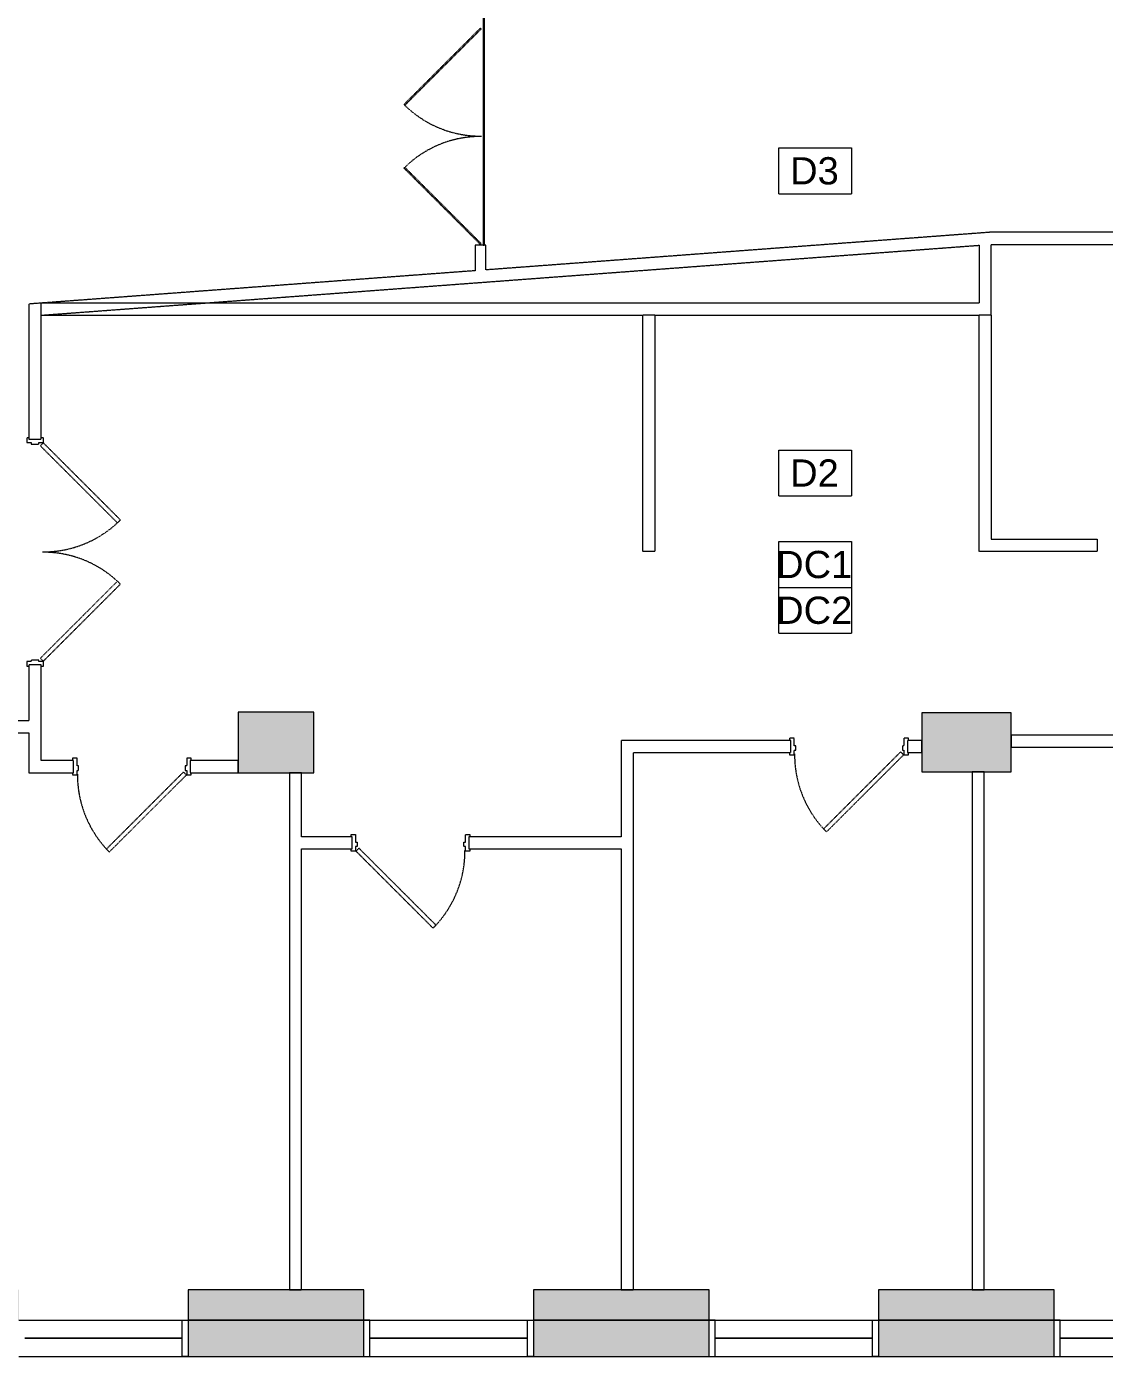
# Model space of a CAD drawing. Header units: inches. Extents: x 624 to 3032, y -334 to 1354.
# Drawn here: x 1784.9 to 2140.9, y 72 to 511.3 of the extents above; entities that cross this region are included whole.
import ezdxf

# ---------------------------------------------------------------- set-up
doc = ezdxf.new("R2010")
doc.units = ezdxf.units.IN
doc.header["$MEASUREMENT"] = 0
doc.linetypes.add('Demolished', pattern=[0.1875, 0.125, -0.0625])
for name, color, linetype, lineweight in [('1600 K ST 6th Floor-Clean-REVISED_dwg', 8, 'Continuous', 9), ('A-ANNO-KEYN', 231, 'Continuous', 9), ('A-COLS', 52, 'Continuous', 13), ('A-DOOR', 31, 'Continuous', 13), ('A-GLAZ-CURT', 52, 'Demolished', 9), ('A-Glaz-Exst', 7, 'Continuous', 9), ('A-WALL', 113, 'Continuous', 13), ('A-WALL-PATT', 111, 'Continuous', 13), ('I-WALL', 2, 'Continuous', 13)]:
    doc.layers.add(name, color=color, linetype=linetype, lineweight=lineweight)
doc.styles.add('Arial', font='arial.ttf', dxfattribs={"height": 9})

# ---------------------------------------------------------------- blocks, each defined once
blk = doc.blocks.new('Door - Double - Solid-7227021-Level XX  DEMOLITION')
at = {"layer": 'A-DOOR', "color": 10, "linetype": 'Demolished', "lineweight": 20}
for p, q in [((-38.06, 2.84), (-12.61, 28.29)), ((-11.64, 27.32), (-37.09, 1.87)), ((-12.61, 28.29), (-11.64, 27.32)), ((8.6, 28.29), (7.63, 27.32)), ((7.63, 27.32), (33.08, 1.87)), ((34.05, 2.84), (8.6, 28.29)), ((-39.69, 2.84), (-39.69, 2.09)), ((-38.19, 2.84), (-39.69, 2.84)), ((-38.19, 1.34), (-38.19, 2.84)), ((-37.69, 1.34), (-38.19, 1.34)), ((-37.09, 1.87), (-38.06, 2.84)), ((-37.69, -1.16), (-37.69, 1.34)), ((33.08, 1.87), (34.05, 2.84)), ((34.18, 1.34), (33.68, 1.34)), ((33.68, 1.34), (33.68, -1.16)), ((35.68, 2.84), (34.18, 2.84)), ((34.18, 2.84), (34.18, 1.34)), ((35.68, 2.09), (35.68, 2.84)), ((-39.69, -1.91), (-39.69, -2.66)), ((-39.69, -2.66), (-38.19, -2.66)), ((-38.19, -2.66), (-38.19, -1.16)), ((-38.19, -1.16), (-37.69, -1.16)), ((33.68, -1.16), (34.18, -1.16)), ((34.18, -1.16), (34.18, -2.66)), ((34.18, -2.66), (35.68, -2.66)), ((35.68, -2.66), (35.68, -1.91))]:
    blk.add_line(p, q, dxfattribs=at)
at = {"layer": 'A-DOOR', "color": 7, "linetype": 'Demolished', "lineweight": 9}
for centre, start, end in [((-38.06, 2.84), 359.5, 45), ((34.05, 2.84), 135, 180.5)]:
    blk.add_arc(centre, 36, start, end, dxfattribs=at)
blk = doc.blocks.new('System Panel - Glazed-7229326-Level XX  DEMOLITION')
at = {"layer": 'A-GLAZ-CURT', "color": 10, "lineweight": 20}
for p, q in [((36, 0.375), (-36, 0.375)), ((-36, 0.375), (-36, -0.125)), ((36, -0.125), (36, 0.375)), ((-36, -0.125), (36, -0.125))]:
    blk.add_line(p, q, dxfattribs=at)
blk = doc.blocks.new('System Panel - Glazed-7227559-Level XX  DEMOLITION')
at = {"layer": 'A-GLAZ-CURT', "color": 10, "lineweight": 20}
for p, q in [((4.5, 0.375), (-4.5, 0.375)), ((-4.5, 0.375), (-4.5, -0.125)), ((4.5, -0.125), (4.5, 0.375)), ((-4.5, -0.125), (4.5, -0.125))]:
    blk.add_line(p, q, dxfattribs=at)
blk = doc.blocks.new('CW-Double Glass Door - Patch - Short Pull-7228927-Level XX  DEMOLITION')
at = {"layer": 'A-DOOR', "color": 10, "linetype": 'Demolished', "lineweight": 20}
for p, q in [((-35.75, 1.25), (-10.52, 26.48)), ((-10.52, 26.48), (-10.25, 26.22)), ((10.52, 26.48), (10.25, 26.22)), ((35.75, 1.25), (10.52, 26.48)), ((-10.25, 26.22), (-35.48, 0.98)), ((10.25, 26.22), (35.48, 0.98)), ((-35.48, 0.98), (-35.75, 1.25)), ((35.48, 0.98), (35.75, 1.25))]:
    blk.add_line(p, q, dxfattribs=at)
at = {"layer": 'A-DOOR', "color": 7, "linetype": 'Demolished', "lineweight": 9}
for centre, start, end in [((-35.75, 1.25), 359.5, 45), ((35.75, 1.25), 135, 180.5)]:
    blk.add_arc(centre, 35.69, start, end, dxfattribs=at)
blk = doc.blocks.new('existing columns - existing columns-7228682-Level XX  DEMOLITION')
at = {"layer": 'A-COLS', "lineweight": 9}
h = blk.add_hatch(color=7, dxfattribs=at)
h.paths.add_polyline_path([(359.5, 264.85), (384.5, 264.85), (384.5, 284.85), (359.5, 284.85), (359.5, 267.05)], flags=0)
h.paths.add_polyline_path([(605.9, 265.1), (614.75, 265.1), (614.75, 284.6), (585.25, 284.6), (585.25, 265.1), (601.9, 265.1)], flags=0)
h.paths.add_polyline_path([(1273.33, 265.1), (1296.58, 265.1), (1296.58, 284.6), (1273.33, 284.6)], flags=0)
h.paths.add_polyline_path([(162.62, 265.35), (162.62, 284.85), (125.37, 284.85), (125.37, 265.35)], flags=0)
h.paths.add_polyline_path([(835.9, 265.6), (841.58, 265.6), (841.58, 284.1), (816.33, 284.1), (816.33, 265.6), (831.9, 265.6)], flags=0)
h.paths.add_polyline_path([(1043.14, 265.6), (1070.77, 265.6), (1070.77, 284.1), (1043.14, 284.1)], flags=0)
h.paths.add_polyline_path([(1274.69, 517.56), (1297.94, 517.56), (1297.94, 540.06), (1274.69, 540.06)], flags=0)
h.paths.add_polyline_path([(1070.77, 518.87), (1070.77, 538.75), (1043.14, 538.75), (1043.14, 518.87)], flags=0)
h.paths.add_polyline_path([(841.58, 520.1), (841.58, 538.22), (838.08, 534.72), (838.08, 538.22), (816.33, 538.22), (816.33, 520.1), (838.08, 520.1)], flags=0)
h.paths.add_polyline_path([(604.17, 520.1), (615, 520.1), (615, 539.97), (585, 539.97), (585, 520.1)], flags=0)
h.paths.add_polyline_path([(365.37, 522.37), (396.25, 522.37), (396.25, 540.6), (365.37, 540.6), (365.37, 524.1)], flags=0)
h.paths.add_polyline_path([(369, 759.02), (395, 759.02), (395, 770.52), (369, 770.52)], flags=0)
at = {"layer": 'A-COLS', "color": 8, "lineweight": 20}
for p, q in [((384.5, 284.85), (359.5, 284.85)), ((359.5, 284.85), (359.5, 264.85)), ((384.5, 264.85), (384.5, 284.85)), ((614.75, 284.6), (585.25, 284.6)), ((585.25, 284.6), (585.25, 265.1)), ((614.75, 265.1), (614.75, 284.6)), ((359.5, 264.85), (384.5, 264.85)), ((585.25, 265.1), (614.75, 265.1))]:
    blk.add_line(p, q, dxfattribs=at)
blk = doc.blocks.new('perimeter columns - perimeter columns-7228800-Level XX  DEMOLITION')
at = {"layer": 'A-COLS', "lineweight": 9}
h = blk.add_hatch(color=7, dxfattribs=at)
h.paths.add_polyline_path([(12, 84), (59, 84), (59, 94), (12, 94)], flags=0)
h.paths.add_polyline_path([(173, 84), (173, 94), (115, 94), (115, 84)], flags=0)
h.paths.add_polyline_path([(229, 84), (287, 84), (287, 94), (229, 94)], flags=0)
h.paths.add_polyline_path([(457, 84), (515, 84), (515, 94), (457, 94)], flags=0)
h.paths.add_polyline_path([(343, 84), (401, 84), (401, 94), (343, 94)], flags=0)
h.paths.add_polyline_path([(819.95, 84), (838.95, 84), (838.95, 94), (819.95, 94)], flags=0)
h.paths.add_polyline_path([(685, 84), (743.95, 84), (743.95, 94), (685, 94)], flags=0)
h.paths.add_polyline_path([(605.9, 84), (629, 84), (629, 94), (571, 94), (571, 84), (601.9, 84)], flags=0)
h.paths.add_polyline_path([(1079.95, 84), (1079.95, 94), (1056.95, 94), (1056.95, 84)], flags=0)
h.paths.add_polyline_path([(1159.95, 84), (1184.95, 84), (1184.95, 94), (1159.95, 94)], flags=0)
h.paths.add_polyline_path([(931.95, 84), (953.95, 84), (953.95, 94), (931.95, 94)], flags=0)
h.paths.add_polyline_path([(1390.51, 84), (1421.51, 84), (1426.24, 85.3), (1422.09, 94), (1390.51, 94)], flags=0)
h.paths.add_polyline_path([(1287.95, 84), (1305.95, 84), (1305.95, 94), (1287.95, 94)], flags=0)
h.paths.add_polyline_path([(1523.01, 178.61), (1524.2, 182.34), (1524.2, 206.47), (1515.95, 206.47), (1515.95, 182.29), (1519.44, 180.47)], flags=0)
h.paths.add_polyline_path([(1524.2, 318.22), (1524.2, 348.22), (1515.95, 348.22), (1515.95, 318.22)], flags=0)
h.paths.add_polyline_path([(1524.2, 436.04), (1524.2, 456.04), (1515.95, 456.04), (1515.95, 436.04)], flags=0)
h.paths.add_polyline_path([(1524.2, 551.04), (1524.2, 569.54), (1515.95, 569.54), (1515.95, 551.04)], flags=0)
h.paths.add_polyline_path([(1515.95, 680.5), (1524.2, 680.5), (1524.2, 704.5), (1515.95, 704.5)], flags=0)
h.paths.add_polyline_path([(547.9, 696.5), (574.9, 696.5), (574.9, 704.5), (560.9, 704.5), (560.9, 769.75), (547.9, 769.75), (547.9, 710.5)], flags=0)
h.paths.add_polyline_path([(815.2, 696.5), (833.7, 696.5), (833.7, 704.5), (815.2, 704.5)], flags=0)
h.paths.add_polyline_path([(952.2, 696.5), (952.2, 704.5), (932.2, 704.5), (932.2, 696.5)], flags=0)
h.paths.add_polyline_path([(739.8, 696.5), (739.8, 704.5), (722.81, 704.5), (722.81, 696.5)], flags=0)
h.paths.add_polyline_path([(1301.45, 696.5), (1301.45, 704.5), (1270.45, 704.5), (1270.45, 696.5), (1297.94, 696.5)], flags=0)
h.paths.add_polyline_path([(1182.95, 696.5), (1182.95, 704.5), (1159.7, 704.5), (1159.7, 696.5)], flags=0)
h.paths.add_polyline_path([(1385.45, 696.5), (1410.45, 696.5), (1410.45, 704.5), (1385.45, 704.5)], flags=0)
h.paths.add_polyline_path([(1075.7, 696.5), (1075.7, 704.5), (1049.7, 704.5), (1049.7, 696.5)], flags=0)
at = {"layer": 'A-COLS', "color": 8, "lineweight": 20}
for p, q in [((343, 94), (343, 84)), ((401, 94), (343, 94)), ((401, 84), (401, 94)), ((457, 94), (457, 84)), ((515, 94), (457, 94)), ((515, 84), (515, 94)), ((571, 94), (571, 84)), ((629, 94), (571, 94)), ((629, 84), (629, 94)), ((343, 84), (401, 84)), ((457, 84), (515, 84)), ((571, 84), (629, 84))]:
    blk.add_line(p, q, dxfattribs=at)
blk = doc.blocks.new('Door - Single - Solid Door-7228990-Level XX  DEMOLITION')
at = {"layer": 'A-DOOR', "color": 10, "linetype": 'Demolished', "lineweight": 20}
for p, q in [((-14.01, 2.84), (11.45, 28.29)), ((12.42, 27.32), (-13.03, 1.87)), ((11.45, 28.29), (12.42, 27.32)), ((-15.63, 2.84), (-15.63, 2.09)), ((-14.13, 2.84), (-15.63, 2.84)), ((-14.13, 1.34), (-14.13, 2.84)), ((-13.63, 1.34), (-14.13, 1.34)), ((-13.03, 1.87), (-14.01, 2.84)), ((-13.63, -0.16), (-13.63, 1.34)), ((22.12, 1.34), (21.62, 1.34)), ((21.62, 1.34), (21.62, -0.16)), ((23.62, 2.84), (22.12, 2.84)), ((22.12, 2.84), (22.12, 1.34)), ((23.62, 2.09), (23.62, 2.84)), ((-15.63, -1.91), (-15.63, -2.66)), ((-15.63, -2.66), (-14.13, -2.66)), ((-14.13, -2.66), (-14.13, -0.16)), ((-14.13, -0.16), (-13.63, -0.16)), ((21.62, -0.16), (22.12, -0.16)), ((22.12, -0.16), (22.12, -2.66)), ((22.12, -2.66), (23.62, -2.66)), ((23.62, -2.66), (23.62, -1.91))]:
    blk.add_line(p, q, dxfattribs=at)
at = {"layer": 'A-DOOR', "color": 7, "linetype": 'Demolished', "lineweight": 9}
blk.add_arc((-14.01, 2.84), 36, 359.5, 45, dxfattribs=at)
blk = doc.blocks.new('Door - Single - Solid Door-7228993-Level XX  DEMOLITION')
at = {"layer": 'A-DOOR', "color": 10, "linetype": 'Demolished', "lineweight": 20}
for p, q in [((-15.63, 2.66), (-14.13, 2.66)), ((-15.63, 1.91), (-15.63, 2.66)), ((-14.13, 2.66), (-14.13, 0.16)), ((-14.13, 0.16), (-13.63, 0.16)), ((-13.63, 0.16), (-13.63, -1.34)), ((21.62, 0.16), (22.12, 0.16)), ((21.62, -1.34), (21.62, 0.16)), ((22.12, 2.66), (23.62, 2.66)), ((22.12, 0.16), (22.12, 2.66)), ((23.62, 2.66), (23.62, 1.91)), ((-15.63, -2.84), (-15.63, -2.09)), ((-14.13, -2.84), (-15.63, -2.84)), ((-14.13, -1.34), (-14.13, -2.84)), ((-13.63, -1.34), (-14.13, -1.34)), ((-13.03, -1.87), (-14.01, -2.84)), ((-14.01, -2.84), (11.45, -28.29)), ((12.42, -27.32), (-13.03, -1.87)), ((22.12, -1.34), (21.62, -1.34)), ((22.12, -2.84), (22.12, -1.34)), ((23.62, -2.84), (22.12, -2.84)), ((23.62, -2.09), (23.62, -2.84)), ((11.45, -28.29), (12.42, -27.32))]:
    blk.add_line(p, q, dxfattribs=at)
at = {"layer": 'A-DOOR', "color": 7, "linetype": 'Demolished', "lineweight": 9}
blk.add_arc((-14.01, -2.84), 36, 315, 0.5, dxfattribs=at)
blk = doc.blocks.new('1600 K ST 6th Floor-Clean-REVISED_dwg-7023626-Level XX  DEMOLITION')
at = {"layer": 'A-Glaz-Exst'}
for p, q in [((287, 84), (343, 84)), ((341, 84), (343, 84)), ((403, 84), (401, 84)), ((401, 84), (457, 84)), ((455, 84), (457, 84)), ((517, 84), (515, 84)), ((515, 84), (571, 84)), ((569, 84), (571, 84)), ((631, 84), (629, 84)), ((629, 84), (685, 84)), ((287, 72), (343, 72)), ((401, 72), (457, 72)), ((515, 72), (571, 72)), ((629, 72), (685, 72))]:
    blk.add_line(p, q, dxfattribs=at)
at = {"layer": 'A-Glaz-Exst', "flags": 128}
for points in [[(343, 72), (341, 72), (341, 84)], [(401, 72), (403, 72), (403, 84)], [(457, 72), (455, 72), (455, 84)], [(515, 72), (517, 72), (517, 84)], [(571, 72), (569, 72), (569, 84)], [(629, 72), (631, 72), (631, 84)], [(341, 78), (341, 78), (289, 78), (289, 78), (341, 78), (341, 78), (289, 78)], [(455, 78), (455, 78), (403, 78), (403, 78), (455, 78), (455, 78), (403, 78), (403, 78)], [(569, 78), (569, 78), (517, 78), (517, 78), (569, 78), (569, 78), (517, 78), (517, 78)], [(631, 78), (631, 78), (683, 78), (683, 78), (631, 78), (631, 78), (683, 78)]]:
    blk.add_lwpolyline(points, dxfattribs=at)
blk = doc.blocks.new('Keynote Tag - Keynote Number - Boxed-135510-Level XX  DEMOLITION')
at = {"layer": 'A-ANNO-KEYN'}
for p, q in [((-0.125, -0.0792), (-0.125, 0.0781)), ((-0.125, 0.0781), (0.125, 0.0781)), ((0.125, 0.0781), (0.125, -0.0792)), ((-0.125, -0.0792), (0.125, -0.0792))]:
    blk.add_line(p, q, dxfattribs=at)

msp = doc.modelspace()

# ---------------------------------------------------------------- hatches: boundary and pattern name
at = {"layer": 'A-WALL-PATT', "lineweight": 9}
for points in [[(1896.32, 72), (1896.32, 84), (1838.32, 84), (1838.32, 72)], [(1952.32, 72), (2010.32, 72), (2010.32, 84), (1952.32, 84)], [(2124.32, 72), (2124.32, 84), (2066.32, 84), (2066.32, 72)]]:
    msp.add_hatch(color=7, dxfattribs=at).paths.add_polyline_path(points, flags=0)

# ---------------------------------------------------------------- linework, layer by layer
at = {"layer": 'A-WALL', "color": 8, "lineweight": 20}
for p, q in [((1896.32, 84), (1838.32, 84)), ((1838.32, 84), (1838.32, 72)), ((1896.32, 72), (1896.32, 84)), ((2010.32, 84), (1952.32, 84)), ((1952.32, 84), (1952.32, 72)), ((2010.32, 72), (2010.32, 84)), ((2124.32, 84), (2066.32, 84)), ((2066.32, 84), (2066.32, 72)), ((2124.32, 72), (2124.32, 84)), ((1838.32, 72), (1896.32, 72)), ((1952.32, 72), (2010.32, 72)), ((2066.32, 72), (2124.32, 72))]:
    msp.add_line(p, q, dxfattribs=at)
at = {"layer": 'I-WALL', "color": 10, "linetype": 'Demolished', "lineweight": 20}
for p, q in [((2103.34, 443.4), (1936.57, 430.95)), ((2336.89, 443.4), (2103.34, 443.4)), ((2103.49, 439.4), (2332.89, 439.4)), ((2103.49, 415.98), (2103.49, 439.4)), ((1789.72, 415.98), (2099.49, 439.1)), ((1936.57, 439.1), (1933.07, 439.1)), ((1933.07, 439.1), (1933.07, 430.69)), ((1936.57, 430.95), (1936.57, 439.1)), ((2099.49, 439.1), (2099.49, 419.98)), ((1933.07, 430.69), (1785.72, 419.69)), ((1785.72, 419.69), (1785.72, 375.06)), ((2099.49, 419.98), (1789.64, 419.98)), ((1789.64, 419.98), (1789.64, 415.98)), ((1789.64, 415.98), (1988.47, 415.98)), ((1789.72, 375.06), (1789.72, 415.98)), ((1992.47, 415.98), (2099.49, 415.98)), ((1785.72, 375.06), (1789.72, 375.06)), ((1789.72, 300.44), (1785.72, 300.44)), ((1785.72, 300.44), (1785.72, 282)), ((1789.72, 268.85), (1789.72, 300.44)), ((1785.72, 282), (1771.59, 282)), ((1785.72, 278), (1785.72, 264.85)), ((2172.64, 277.25), (2110.07, 277.25)), ((2110.07, 277.25), (2110.07, 273.25)), ((1981.32, 275.5), (1981.32, 243.69)), ((2037.32, 275.5), (1981.32, 275.5)), ((2037.32, 271.5), (2037.32, 275.5)), ((2080.57, 275.5), (2075.82, 275.5)), ((2075.82, 275.5), (2075.82, 271.5)), ((2080.57, 271.5), (2080.57, 275.5)), ((2110.07, 273.25), (2172.64, 273.25)), ((1800.47, 268.85), (1789.72, 268.85)), ((1800.47, 264.85), (1800.47, 268.85)), ((1854.82, 268.85), (1838.97, 268.85)), ((1838.97, 268.85), (1838.97, 264.85)), ((1854.82, 264.85), (1854.82, 268.85)), ((1985.32, 94), (1985.32, 271.5)), ((1985.32, 271.5), (2037.32, 271.5)), ((2075.82, 271.5), (2080.57, 271.5)), ((1785.72, 264.85), (1800.47, 264.85)), ((1838.97, 264.85), (1854.82, 264.85)), ((1871.72, 264.85), (1871.72, 94)), ((1875.72, 264.85), (1871.72, 264.85)), ((1875.72, 243.69), (1875.72, 264.85)), ((2097.22, 265.1), (2097.22, 94)), ((2101.22, 265.1), (2097.22, 265.1)), ((2101.22, 94), (2101.22, 265.1)), ((1892.47, 243.69), (1875.72, 243.69)), ((1892.47, 239.69), (1892.47, 243.69)), ((1981.32, 243.69), (1930.97, 243.69)), ((1930.97, 243.69), (1930.97, 239.69)), ((1875.72, 94), (1875.72, 239.69)), ((1875.72, 239.69), (1892.47, 239.69)), ((1930.97, 239.69), (1981.32, 239.69)), ((1981.32, 239.69), (1981.32, 94)), ((1871.72, 94), (1875.72, 94)), ((1981.32, 94), (1985.32, 94)), ((2097.22, 94), (2101.22, 94))]:
    msp.add_line(p, q, dxfattribs=at)
at = {"layer": 'I-WALL', "color": 7, "linetype": 'Demolished', "lineweight": 9}
for p, q in [((1988.47, 337.98), (1988.47, 415.98)), ((1992.47, 415.98), (1988.47, 415.98)), ((1992.47, 415.98), (1992.47, 337.98)), ((2099.49, 337.98), (2099.49, 415.98)), ((2103.49, 415.98), (2099.49, 415.98)), ((2103.49, 415.98), (2103.49, 341.98)), ((2103.49, 341.98), (2138.49, 341.98)), ((2138.49, 341.98), (2138.49, 337.98)), ((1992.47, 337.98), (1988.47, 337.98)), ((2138.49, 337.98), (2099.49, 337.98))]:
    msp.add_line(p, q, dxfattribs=at)
at = {"layer": 'I-WALL', "color": 8, "lineweight": 20}
msp.add_line((1750.92, 278), (1785.72, 278), dxfattribs=at)

# ---------------------------------------------------------------- block references
at = {"layer": '1600 K ST 6th Floor-Clean-REVISED_dwg', "color": 7}
msp.add_blockref('1600 K ST 6th Floor-Clean-REVISED_dwg-7023626-Level XX  DEMOLITION', (1495.32, 0), dxfattribs=at)
at = {"layer": 'A-ANNO-KEYN', "xscale": 95.99999999999994, "yscale": 95.99999999999994, "zscale": 95.99999999999994}
for p in [(2045.38, 463.75), (2045.38, 363.89), (2045.38, 333.68), (2045.38, 318.57)]:
    msp.add_blockref('Keynote Tag - Keynote Number - Boxed-135510-Level XX  DEMOLITION', p, dxfattribs=at)
at = {"layer": 'A-COLS', "lineweight": 9}
for name in ['perimeter columns - perimeter columns-7228800-Level XX  DEMOLITION', 'existing columns - existing columns-7228682-Level XX  DEMOLITION']:
    msp.add_blockref(name, (1495.32, 0), dxfattribs=at)
at = {"layer": 'A-DOOR', "color": 7, "linetype": 'Demolished', "lineweight": 9}
for name, p, rotation in [('CW-Double Glass Door - Patch - Short Pull-7228927-Level XX  DEMOLITION', (1936.07, 475.1), 89.9999999999999), ('Door - Double - Solid-7227021-Level XX  DEMOLITION', (1787.63, 335.74), 269.9999999999999), ('Door - Single - Solid Door-7228990-Level XX  DEMOLITION', (2060.56, 273.59), 180), ('Door - Single - Solid Door-7228990-Level XX  DEMOLITION', (1823.71, 266.94), 180)]:
    msp.add_blockref(name, p, dxfattribs=dict(at, rotation=rotation))
msp.add_blockref('Door - Single - Solid Door-7228993-Level XX  DEMOLITION', (1907.72, 241.78), dxfattribs=at)
at = {"layer": 'A-GLAZ-CURT', "color": 7, "rotation": 89.9999999999999}
for name, p in [('System Panel - Glazed-7227559-Level XX  DEMOLITION', (1936.07, 515.6)), ('System Panel - Glazed-7229326-Level XX  DEMOLITION', (1936.07, 475.1))]:
    msp.add_blockref(name, p, dxfattribs=at)

# ---------------------------------------------------------------- texts
at = {"layer": 'A-ANNO-KEYN', "char_height": 9, "attachment_point": 1, "style": 'Arial'}
for s, insert, width in [('D3', (2037.1, 468.2), 19.695), ('D2', (2037.1, 368.35), 19.695), ('DC1', (2032.49, 338.13), 30.906), ('DC2', (2032.49, 323.02), 30.906)]:
    msp.add_mtext(s, dxfattribs=dict(at, insert=insert, width=width))

doc.saveas('drawing.dxf')
